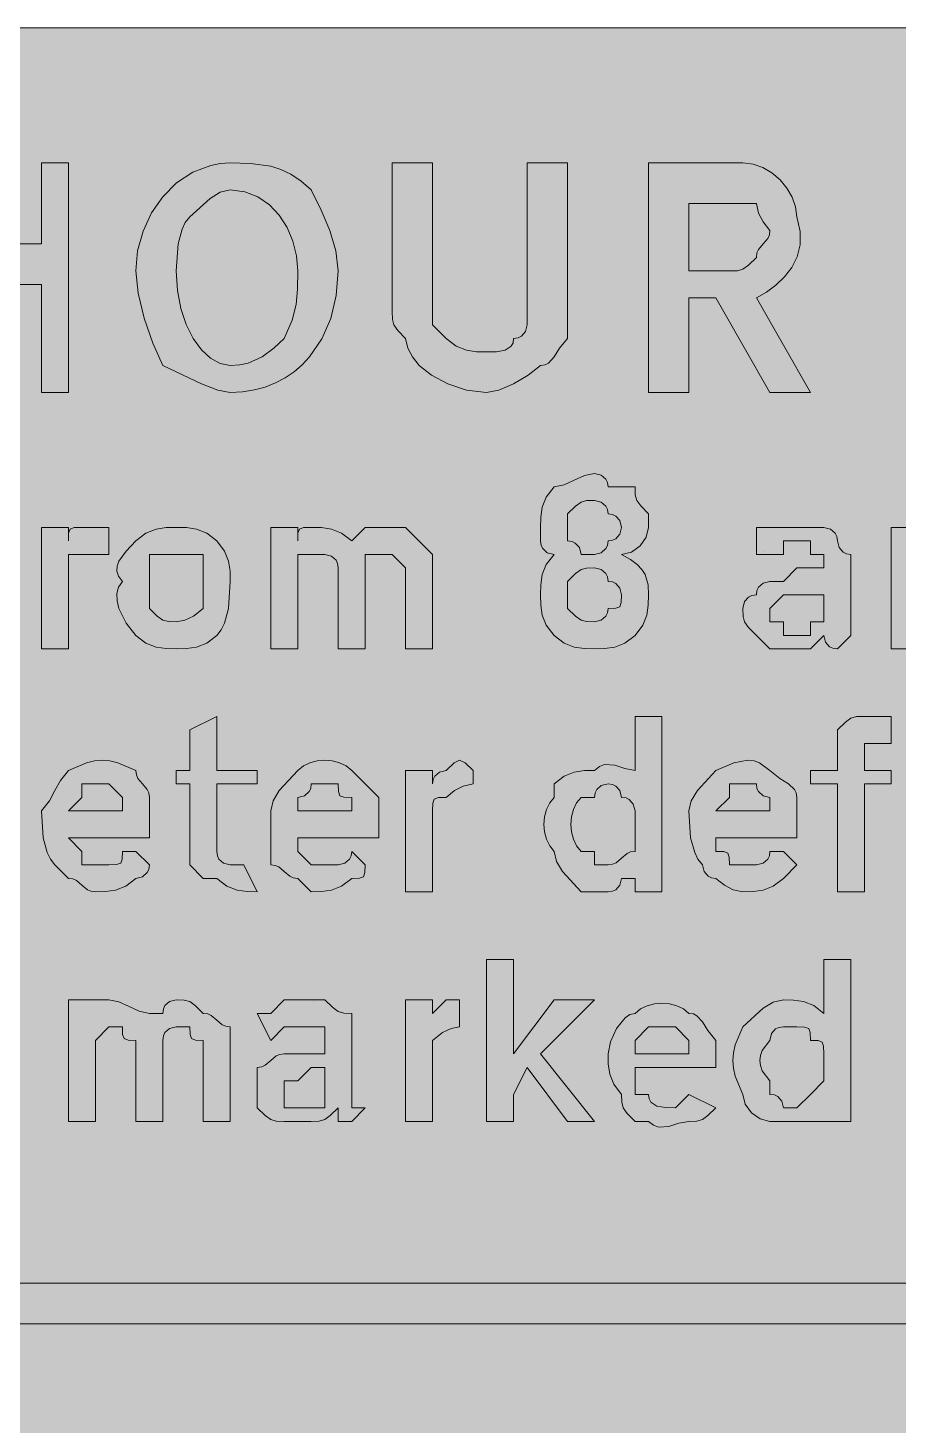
# Model space of a CAD drawing. Header units: metres. Extents: x 10 to 558, y 12 to 260.
# Drawn here: x 206.6 to 284, y 136 to 260.2 of the extents above; entities that cross this region are included whole.
import ezdxf

# ---------------------------------------------------------------- set-up
doc = ezdxf.new("R2010")
doc.units = ezdxf.units.M
for name, color, linetype, true_color in [('FILL_BLUE_0000FF', 7, 'Continuous', 0x0000ff), ('FILL_WHITE_FFFFFF', 7, 'Continuous', 0xffffff), ('STROKE_WHITE_FFFFFF', 7, 'Continuous', 0xffffff)]:
    doc.layers.add(name, color=color, linetype=linetype, true_color=true_color)

msp = doc.modelspace()

# ---------------------------------------------------------------- hatches: boundary and pattern name
at = {"layer": 'FILL_BLUE_0000FF', "true_color": 0x0000ff}
h = msp.add_hatch(color=7, dxfattribs=at)
h.dxf.hatch_style = 1
h.paths.add_polyline_path([(551.8, 260.11), (552.54, 259.95), (553.8, 259.41), (554.83, 258.64), (555.75, 257.76), (556.54, 257.26), (557.14, 256.67), (557.56, 256.03), (557.85, 255.36), (558.11, 254.05), (558.15, 252.96), (558.15, 18.96), (558.15, 16.56), (555.75, 14.16), (554.83, 13.28), (553.8, 12.51), (552.54, 11.97), (551.8, 11.81), (550.95, 11.76), (16.95, 11.76), (16.05, 11.78), (15.15, 11.91), (14.25, 12.27), (13.35, 12.96), (12.6, 13.11), (11.83, 13.47), (10.95, 14.16), (10.55, 14.66), (10.26, 15.25), (9.9, 16.56), (9.75, 18.96), (9.75, 252.96), (9.75, 255.36), (9.94, 256.24), (10.35, 257.01), (10.95, 257.76), (11.83, 258.47), (12.6, 258.96), (13.14, 259.45), (13.3, 259.76), (13.35, 260.16), (16.95, 260.16), (550.95, 260.16), (551.8, 260.11)])
at = {"layer": 'FILL_WHITE_FFFFFF', "true_color": 0xffffff}
h = msp.add_hatch(color=7, dxfattribs=at)
h.dxf.hatch_style = 1
h.paths.add_polyline_path([(207.75, 237.36), (198.15, 237.36), (198.15, 227.76), (194.55, 227.76), (194.55, 248.16), (198.15, 248.16), (198.15, 240.96), (207.75, 240.96), (207.75, 248.16), (210.15, 248.16), (210.15, 227.76), (207.75, 227.76), (207.75, 237.36)])
h = msp.add_hatch(color=7, dxfattribs=at)
h.dxf.hatch_style = 1
h.paths.add_polyline_path([(228.15, 247.86), (229.05, 247.57), (229.95, 247.15), (230.85, 246.55), (231.75, 245.76), (232.63, 243.96), (233.4, 242.16), (233.94, 240.36), (234.15, 238.56), (233.98, 236.37), (233.49, 234.34), (232.69, 232.51), (231.6, 230.91), (230.95, 230.21), (230.22, 229.6), (229.44, 229.06), (228.58, 228.6), (227.66, 228.24), (226.69, 227.98), (225.65, 227.82), (224.55, 227.76), (223.44, 227.97), (222, 228.51), (218.55, 230.16), (217.67, 232.15), (216.9, 234.36), (216.36, 236.57), (216.15, 238.56), (216.31, 240.35), (216.79, 242.08), (217.54, 243.71), (218.55, 245.16), (219.78, 246.39), (221.21, 247.33), (222.81, 247.94), (223.66, 248.1), (224.55, 248.16), (226.35, 248.12), (228.15, 247.86)])
h.paths.add_polyline_path([(222.75, 245.01), (220.95, 243.36), (220.55, 242.86), (220.26, 242.27), (219.9, 240.96), (219.75, 238.56), (219.86, 236.82), (220.16, 235.22), (220.64, 233.79), (221.25, 232.56), (221.98, 231.55), (222.79, 230.8), (223.65, 230.32), (224.55, 230.16), (225.4, 230.21), (226.14, 230.37), (227.4, 230.91), (228.43, 231.68), (229.35, 232.56), (230.04, 234.17), (230.4, 235.56), (230.53, 236.95), (230.55, 238.56), (230.44, 239.9), (230.12, 241.2), (229.6, 242.42), (228.9, 243.51), (228.03, 244.43), (227.01, 245.14), (225.84, 245.6), (224.55, 245.76), (223.65, 245.55), (222.75, 245.01)], flags=16)
h = msp.add_hatch(color=7, dxfattribs=at)
h.dxf.hatch_style = 1
h.paths.add_polyline_path([(242.55, 234.96), (242.55, 233.76), (243.75, 232.56), (244.65, 231.87), (245.55, 231.51), (246.45, 231.38), (247.35, 231.36), (248.23, 231.38), (249, 231.51), (249.54, 231.87), (249.7, 232.16), (249.75, 232.56), (250.15, 232.61), (250.44, 232.75), (250.8, 233.16), (250.95, 233.76), (250.95, 234.96), (250.95, 248.16), (254.55, 248.16), (254.55, 234.96), (254.55, 232.56), (253.84, 231.68), (253.35, 230.91), (252.86, 230.37), (252.55, 230.21), (252.15, 230.16), (251.06, 229.28), (249.75, 228.51), (248.44, 227.97), (247.35, 227.76), (245.57, 227.97), (243.9, 228.51), (242.46, 229.28), (241.35, 230.16), (240.75, 230.91), (240.34, 231.68), (240.15, 232.56), (239.46, 233.27), (239.1, 233.76), (238.97, 234.25), (238.95, 234.96), (238.95, 248.16), (242.55, 248.16), (242.55, 234.96)])
h = msp.add_hatch(color=7, dxfattribs=at)
h.dxf.hatch_style = 1
h.paths.add_polyline_path([(270.15, 248.16), (271.05, 248.05), (271.91, 247.75), (272.72, 247.27), (273.45, 246.66), (274.06, 245.93), (274.54, 245.12), (274.84, 244.26), (274.95, 243.36), (275.24, 242.07), (275.23, 240.88), (274.97, 239.82), (274.5, 238.86), (273.86, 238.02), (273.09, 237.28), (272.24, 236.67), (271.35, 236.16), (276.15, 227.76), (272.55, 227.76), (267.75, 236.16), (265.35, 236.16), (265.35, 227.76), (261.75, 227.76), (261.75, 248.16), (270.15, 248.16)])
h.paths.add_polyline_path([(269.66, 238.58), (270.15, 238.71), (270.64, 239.07), (271.35, 239.76), (271.4, 240.16), (271.54, 240.47), (271.95, 240.96), (272.36, 241.45), (272.5, 241.76), (272.55, 242.16), (271.95, 242.91), (271.54, 243.68), (271.35, 244.56), (268.95, 244.56), (265.35, 244.56), (265.35, 238.56), (268.95, 238.56), (269.66, 238.58)], flags=16)
h = msp.add_hatch(color=7, dxfattribs=at)
h.dxf.hatch_style = 1
h.paths.add_polyline_path([(261.16, 212.01), (261.45, 211.56), (261.71, 210.66), (261.75, 209.76), (261.73, 208.86), (261.6, 207.96), (261.24, 207.06), (260.55, 206.16), (259.65, 205.47), (258.75, 205.11), (257.85, 204.98), (256.95, 204.96), (256.05, 204.98), (255.15, 205.11), (254.25, 205.47), (253.35, 206.16), (252.66, 207.06), (252.3, 207.96), (252.17, 208.86), (252.15, 209.76), (252.17, 210.66), (252.3, 211.56), (252.66, 212.46), (253.35, 213.36), (252.75, 213.51), (252.34, 213.87), (252.2, 214.16), (252.15, 214.56), (252.15, 215.76), (252.17, 216.66), (252.3, 217.56), (252.66, 218.46), (253.35, 219.36), (254.25, 219.55), (255.15, 219.96), (256.05, 220.37), (256.95, 220.56), (257.55, 220.41), (257.96, 220.05), (258.1, 219.76), (258.15, 219.36), (260.55, 219.36), (260.57, 218.65), (260.7, 218.16), (261.06, 217.67), (261.75, 216.96), (261.75, 215.76), (261.54, 214.88), (261, 214.11), (260.23, 213.57), (259.35, 213.36), (260.14, 212.91), (260.74, 212.46), (261.16, 212.01)])
h.paths.add_polyline_path([(255.26, 211.65), (254.55, 210.96), (254.55, 209.76), (254.55, 208.56), (255.26, 207.87), (255.75, 207.51), (256.24, 207.38), (256.95, 207.36), (257.55, 207.51), (257.96, 207.87), (258.1, 208.16), (258.15, 208.56), (258.84, 208.58), (259.2, 208.71), (259.33, 209.07), (259.35, 209.76), (259.2, 210.36), (258.84, 210.77), (258.55, 210.91), (258.15, 210.96), (258.1, 211.36), (257.96, 211.65), (257.55, 212.01), (256.95, 212.16), (256.24, 212.14), (255.75, 212.01), (255.26, 211.65)], flags=16)
h.paths.add_polyline_path([(257.96, 213.87), (258.1, 214.16), (258.15, 214.56), (258.55, 214.61), (258.84, 214.75), (259.2, 215.16), (259.35, 215.76), (259.2, 216.36), (258.84, 216.77), (258.55, 216.91), (258.15, 216.96), (258.1, 217.36), (257.96, 217.65), (257.55, 218.01), (256.95, 218.16), (256.24, 218.14), (255.75, 218.01), (255.26, 217.65), (254.55, 216.96), (254.55, 215.76), (254.55, 214.56), (254.95, 214.51), (255.24, 214.37), (255.6, 213.96), (255.75, 213.36), (256.95, 213.36), (257.55, 213.51), (257.96, 213.87)], flags=16)
h = msp.add_hatch(color=7, dxfattribs=at)
h.dxf.hatch_style = 1
h.paths.add_polyline_path([(210.17, 215.25), (210.3, 215.61), (210.66, 215.74), (211.35, 215.76), (213.75, 215.76), (213.75, 213.36), (210.15, 213.36), (210.15, 212.16), (210.15, 210.96), (210.15, 204.96), (207.75, 204.96), (207.75, 215.76), (210.15, 215.76), (210.15, 214.56), (210.17, 215.25)])
h = msp.add_hatch(color=7, dxfattribs=at)
h.dxf.hatch_style = 1
h.paths.add_polyline_path([(214.46, 211.86), (214.49, 212.31), (214.65, 212.76), (215.29, 213.66), (216.15, 214.56), (217.05, 215.25), (217.95, 215.61), (218.85, 215.74), (219.75, 215.76), (220.65, 215.74), (221.55, 215.61), (222.45, 215.25), (223.35, 214.56), (224.04, 213.66), (224.4, 212.76), (224.53, 211.86), (224.55, 210.96), (224.4, 208.56), (224.04, 207.25), (223.75, 206.66), (223.35, 206.16), (222.45, 205.47), (221.55, 205.11), (220.65, 204.98), (219.75, 204.96), (218.85, 204.98), (217.95, 205.11), (217.05, 205.47), (216.15, 206.16), (215.29, 207.25), (214.65, 208.56), (214.49, 209.23), (214.46, 209.87), (214.61, 210.46), (214.95, 210.96), (214.61, 211.41), (214.46, 211.86)])
h.paths.add_polyline_path([(217.35, 210.96), (217.35, 208.56), (218.06, 207.87), (218.55, 207.51), (219.04, 207.38), (219.75, 207.36), (220.5, 207.51), (221.27, 207.87), (222.15, 208.56), (222.15, 210.96), (222.15, 213.36), (219.75, 213.36), (217.35, 213.36), (217.35, 210.96)], flags=16)
h = msp.add_hatch(color=7, dxfattribs=at)
h.dxf.hatch_style = 1
h.paths.add_polyline_path([(230.55, 214.56), (230.57, 215.25), (230.7, 215.61), (231.06, 215.74), (231.75, 215.76), (232.65, 215.74), (233.55, 215.61), (234.45, 215.25), (235.35, 214.56), (236.55, 215.76), (237.75, 215.76), (240.15, 215.76), (242.55, 213.36), (242.55, 212.16), (242.55, 204.96), (240.15, 204.96), (240.15, 212.16), (238.95, 213.36), (237.75, 213.36), (236.55, 213.36), (236.55, 212.16), (236.55, 204.96), (234.15, 204.96), (234.15, 212.16), (234.1, 212.56), (233.96, 212.85), (233.55, 213.21), (232.95, 213.36), (231.75, 213.36), (230.55, 213.36), (230.55, 212.16), (230.55, 204.96), (228.15, 204.96), (228.15, 215.76), (230.55, 215.76), (230.55, 214.56)])
h = msp.add_hatch(color=7, dxfattribs=at)
h.dxf.hatch_style = 1
h.paths.add_polyline_path([(272.55, 215.76), (274.95, 215.76), (277.35, 215.76), (277.95, 215.61), (278.36, 215.25), (278.5, 214.96), (278.55, 214.56), (278.7, 213.96), (279.06, 213.55), (279.35, 213.41), (279.75, 213.36), (279.75, 210.96), (279.75, 207.36), (279.75, 206.16), (278.55, 204.96), (278.15, 205.01), (277.86, 205.15), (277.5, 205.56), (277.35, 206.16), (276.15, 204.96), (273.75, 204.96), (272.55, 204.96), (271.35, 206.16), (270.66, 206.87), (270.3, 207.36), (270.17, 207.85), (270.15, 208.56), (270.3, 209.16), (270.66, 209.57), (270.95, 209.71), (271.35, 209.76), (271.4, 210.16), (271.54, 210.45), (271.95, 210.81), (272.55, 210.96), (273.75, 210.96), (274.95, 212.16), (277.35, 212.16), (277.35, 213.36), (276.15, 213.36), (276.15, 214.56), (273.75, 214.56), (273.75, 213.36), (272.55, 213.36), (271.35, 213.36), (271.35, 214.56), (271.35, 215.76), (272.55, 215.76)])
h.paths.add_polyline_path([(276.15, 207.36), (277.35, 207.36), (277.35, 208.56), (277.35, 209.76), (276.15, 209.76), (274.95, 209.76), (273.75, 209.76), (272.55, 208.56), (272.55, 207.36), (273.75, 207.36), (273.75, 206.16), (276.15, 206.16), (276.15, 207.36)], flags=16)
h = msp.add_hatch(color=7, dxfattribs=at)
h.dxf.hatch_style = 1
h.paths.add_polyline_path([(285.75, 214.56), (285.77, 215.25), (285.9, 215.61), (286.26, 215.74), (286.95, 215.76), (287.85, 215.74), (288.75, 215.61), (289.65, 215.25), (290.55, 214.56), (291.75, 215.76), (292.95, 215.76), (295.35, 215.76), (297.75, 213.36), (297.75, 212.16), (297.75, 204.96), (295.35, 204.96), (295.35, 212.16), (295.3, 212.56), (295.16, 212.85), (294.75, 213.21), (294.15, 213.36), (292.95, 213.36), (291.75, 213.36), (291.75, 212.16), (291.75, 204.96), (289.35, 204.96), (289.35, 212.16), (289.3, 212.56), (289.16, 212.85), (288.75, 213.21), (288.15, 213.36), (286.95, 213.36), (285.75, 213.36), (285.75, 212.16), (285.75, 204.96), (283.35, 204.96), (283.35, 215.76), (285.75, 215.76), (285.75, 214.56)])
h = msp.add_hatch(color=7, dxfattribs=at)
h.dxf.hatch_style = 1
h.paths.add_polyline_path([(223.4, 186.56), (223.54, 186.27), (223.95, 185.91), (224.55, 185.76), (225.75, 185.76), (226.95, 183.36), (226.05, 183.38), (225.15, 183.51), (224.25, 183.87), (223.35, 184.56), (222.15, 184.56), (220.95, 185.76), (220.95, 192.96), (219.75, 192.96), (219.75, 194.16), (220.95, 194.16), (220.95, 197.76), (223.35, 198.96), (223.35, 194.16), (226.95, 194.16), (226.95, 192.96), (223.35, 192.96), (223.35, 186.96), (223.4, 186.56)])
h = msp.add_hatch(color=7, dxfattribs=at)
h.dxf.hatch_style = 1
h.paths.add_polyline_path([(258.84, 183.55), (258.55, 183.41), (258.15, 183.36), (255.75, 183.36), (254.1, 185.16), (253.56, 186.06), (253.35, 186.96), (252.96, 187.46), (252.67, 188.05), (252.51, 188.69), (252.45, 189.36), (252.51, 190.03), (252.67, 190.67), (252.96, 191.26), (253.35, 191.76), (253.35, 192.96), (254.25, 193.65), (255.15, 194.01), (256.05, 194.14), (256.95, 194.16), (257.4, 194.5), (257.85, 194.67), (258.75, 194.61), (259.65, 194.33), (260.55, 194.16), (260.55, 198.96), (262.95, 198.96), (262.95, 183.36), (260.55, 183.36), (260.55, 184.56), (259.35, 184.56), (259.2, 183.96), (258.84, 183.55)])
h.paths.add_polyline_path([(258.86, 185.95), (259.35, 186.36), (259.84, 186.77), (260.15, 186.91), (260.55, 186.96), (260.55, 188.16), (260.55, 190.56), (260.4, 191.16), (260.04, 191.57), (259.75, 191.71), (259.35, 191.76), (259.2, 192.36), (258.84, 192.77), (258.55, 192.91), (258.15, 192.96), (257.55, 192.81), (257.14, 192.45), (257, 192.16), (256.95, 191.76), (255.75, 191.76), (255.36, 191.26), (255.07, 190.67), (254.91, 190.03), (254.85, 189.36), (254.91, 188.69), (255.07, 188.05), (255.36, 187.46), (255.75, 186.96), (256.95, 186.96), (256.95, 185.76), (258.15, 185.76), (258.55, 185.81), (258.86, 185.95)], flags=16)
h = msp.add_hatch(color=7, dxfattribs=at)
h.dxf.hatch_style = 1
h.paths.add_polyline_path([(280.95, 183.36), (278.55, 183.36), (278.55, 192.96), (276.15, 192.96), (276.15, 194.16), (278.55, 194.16), (278.55, 196.56), (278.55, 197.76), (279.26, 198.45), (279.75, 198.81), (280.24, 198.94), (280.95, 198.96), (282.15, 198.96), (283.35, 198.96), (283.35, 196.56), (282.15, 196.56), (280.95, 196.56), (280.95, 195.36), (280.95, 194.16), (283.35, 194.16), (283.35, 192.96), (280.95, 192.96), (280.95, 183.36)])
h = msp.add_hatch(color=7, dxfattribs=at)
h.dxf.hatch_style = 1
h.paths.add_polyline_path([(211.84, 183.55), (211.35, 183.96), (210.86, 184.37), (210.55, 184.51), (210.15, 184.56), (208.95, 185.76), (208.55, 186.26), (208.26, 186.85), (207.9, 188.16), (207.75, 190.56), (208.46, 191.46), (208.95, 192.36), (209.44, 193.26), (210.15, 194.16), (211.76, 194.83), (212.47, 195), (213.15, 195.06), (213.83, 195), (214.54, 194.83), (216.15, 194.16), (216.2, 193.76), (216.34, 193.45), (216.75, 192.96), (217.16, 192.47), (217.3, 192.16), (217.35, 191.76), (217.35, 188.16), (210.15, 188.16), (211.35, 186.96), (211.35, 185.76), (213.75, 185.76), (214.44, 185.78), (214.8, 185.91), (214.93, 186.27), (214.95, 186.96), (216.15, 186.96), (217.35, 185.76), (217.3, 185.36), (217.16, 185.07), (216.75, 184.71), (216.15, 184.56), (215.25, 183.87), (214.35, 183.51), (213.45, 183.38), (212.55, 183.36), (212.15, 183.41), (211.84, 183.55)])
h.paths.add_polyline_path([(214.95, 191.76), (213.75, 192.96), (211.35, 192.96), (211.35, 191.76), (210.15, 190.56), (214.95, 190.56), (214.95, 191.76)], flags=16)
h = msp.add_hatch(color=7, dxfattribs=at)
h.dxf.hatch_style = 1
h.paths.add_polyline_path([(230.15, 184.61), (229.84, 184.75), (229.35, 185.16), (228.86, 185.57), (228.55, 185.71), (228.15, 185.76), (228.15, 190.56), (228.36, 191.46), (228.9, 192.36), (230.55, 194.16), (231.05, 194.55), (231.64, 194.83), (232.28, 195), (232.95, 195.06), (233.62, 195), (234.26, 194.83), (234.85, 194.55), (235.35, 194.16), (237.75, 191.76), (237.75, 188.16), (230.55, 188.16), (230.55, 186.96), (231.75, 185.76), (234.15, 185.76), (234.75, 185.91), (235.16, 186.27), (235.3, 186.56), (235.35, 186.96), (236.55, 185.76), (236.53, 185.07), (236.4, 184.71), (236.04, 184.58), (235.35, 184.56), (234.45, 183.87), (233.55, 183.51), (232.65, 183.38), (231.75, 183.36), (230.55, 184.56), (230.15, 184.61)])
h.paths.add_polyline_path([(235.35, 191.76), (234.66, 191.78), (234.3, 191.91), (234.17, 192.27), (234.15, 192.96), (231.75, 192.96), (231.7, 192.56), (231.56, 192.27), (231.15, 191.91), (230.55, 191.76), (230.55, 190.56), (235.35, 190.56), (235.35, 191.76)], flags=16)
h = msp.add_hatch(color=7, dxfattribs=at)
h.dxf.hatch_style = 1
h.paths.add_polyline_path([(242.6, 193.36), (242.74, 193.65), (243.15, 194.01), (243.75, 194.16), (244.46, 194.83), (244.95, 195.06), (245.44, 194.83), (246.15, 194.16), (246.15, 192.96), (245.27, 192.77), (244.5, 192.36), (243.75, 191.76), (243.06, 191.74), (242.7, 191.61), (242.57, 191.25), (242.55, 190.56), (242.55, 183.36), (240.15, 183.36), (240.15, 194.16), (242.55, 194.16), (242.55, 192.96), (242.6, 193.36)])
h = msp.add_hatch(color=7, dxfattribs=at)
h.dxf.hatch_style = 1
h.paths.add_polyline_path([(268.5, 183.96), (267.75, 184.56), (267.35, 184.61), (267.06, 184.75), (266.7, 185.16), (266.55, 185.76), (266.15, 186.26), (265.86, 186.85), (265.5, 188.16), (265.35, 190.56), (265.56, 191.46), (266.1, 192.36), (267.75, 194.16), (269.34, 194.83), (270.6, 195.06), (271.14, 195), (271.63, 194.83), (272.55, 194.16), (273.43, 193.45), (274.2, 192.96), (274.74, 192.47), (274.9, 192.16), (274.95, 191.76), (274.95, 188.16), (267.75, 188.16), (267.75, 186.96), (268.44, 186.94), (268.8, 186.81), (268.93, 186.45), (268.95, 185.76), (271.35, 185.76), (271.95, 185.91), (272.36, 186.27), (272.5, 186.56), (272.55, 186.96), (273.75, 186.96), (274.95, 185.76), (273.75, 184.56), (272.85, 183.87), (271.95, 183.51), (271.05, 183.38), (270.15, 183.36), (269.27, 183.55), (268.5, 183.96)])
h.paths.add_polyline_path([(272.55, 191.76), (271.95, 191.91), (271.54, 192.27), (271.4, 192.56), (271.35, 192.96), (268.95, 192.96), (268.95, 191.76), (267.75, 190.56), (272.55, 190.56), (272.55, 191.76)], flags=16)
h = msp.add_hatch(color=7, dxfattribs=at)
h.dxf.hatch_style = 1
h.paths.add_polyline_path([(253.35, 173.76), (256.95, 173.76), (252.15, 168.96), (256.95, 162.96), (254.55, 162.96), (250.95, 167.76), (249.75, 165.36), (249.75, 162.96), (247.35, 162.96), (247.35, 177.36), (249.75, 177.36), (249.75, 168.96), (253.35, 173.76)])
h = msp.add_hatch(color=7, dxfattribs=at)
h.dxf.hatch_style = 1
h.paths.add_polyline_path([(273.75, 162.96), (272.55, 162.96), (271.67, 163.17), (270.9, 163.71), (270.36, 164.48), (270.15, 165.36), (269.47, 166.97), (269.31, 167.68), (269.25, 168.36), (269.31, 169.04), (269.47, 169.75), (270.15, 171.36), (271.95, 173.01), (272.85, 173.55), (273.75, 173.76), (274.65, 173.74), (275.55, 173.61), (276.45, 173.25), (277.35, 172.56), (277.35, 177.36), (279.75, 177.36), (279.75, 162.96), (277.35, 162.96), (276.15, 162.96), (274.95, 162.96), (273.75, 162.96)])
h.paths.add_polyline_path([(277.35, 166.56), (277.35, 168.96), (277.33, 169.65), (277.2, 170.01), (276.84, 170.14), (276.15, 170.16), (276.13, 170.85), (276, 171.21), (275.64, 171.34), (274.95, 171.36), (273.75, 171.36), (273.35, 171.31), (273.06, 171.17), (272.7, 170.76), (272.55, 170.16), (271.87, 169.26), (271.71, 168.81), (271.65, 168.36), (271.71, 167.91), (271.87, 167.46), (272.55, 166.56), (272.55, 165.36), (272.95, 165.31), (273.24, 165.17), (273.6, 164.76), (273.75, 164.16), (274.95, 164.16), (276.15, 165.36), (277.35, 166.56)], flags=16)
h = msp.add_hatch(color=7, dxfattribs=at)
h.dxf.hatch_style = 1
h.paths.add_polyline_path([(214.65, 173.57), (215.55, 173.16), (216.45, 172.75), (217.35, 172.56), (218.55, 172.56), (218.6, 172.96), (218.74, 173.25), (219.15, 173.61), (219.75, 173.76), (220.46, 173.74), (220.95, 173.61), (221.44, 173.25), (222.15, 172.56), (222.55, 172.51), (222.86, 172.37), (223.35, 171.96), (223.84, 171.55), (224.15, 171.41), (224.55, 171.36), (224.55, 170.16), (224.55, 162.96), (222.15, 162.96), (222.15, 170.16), (221.46, 170.18), (221.1, 170.31), (220.97, 170.67), (220.95, 171.36), (219.75, 171.36), (219.15, 171.21), (218.74, 170.85), (218.6, 170.56), (218.55, 170.16), (218.55, 168.96), (218.55, 162.96), (216.15, 162.96), (216.15, 170.16), (215.46, 170.18), (215.1, 170.31), (214.97, 170.67), (214.95, 171.36), (213.75, 171.36), (212.55, 170.16), (212.55, 168.96), (212.55, 162.96), (210.15, 162.96), (210.15, 173.76), (212.55, 173.76), (213.75, 173.76), (214.65, 173.57)])
h = msp.add_hatch(color=7, dxfattribs=at)
h.dxf.hatch_style = 1
h.paths.add_polyline_path([(229.35, 173.76), (230.55, 173.76), (232.95, 173.76), (233.66, 173.07), (234.15, 172.71), (234.64, 172.58), (235.35, 172.56), (235.35, 171.36), (235.35, 168.96), (235.35, 165.36), (235.35, 164.16), (236.55, 164.16), (235.35, 162.96), (234.15, 162.96), (234.15, 164.16), (233.44, 163.47), (232.95, 163.11), (232.46, 162.98), (231.75, 162.96), (230.55, 162.96), (229.35, 162.96), (228.64, 162.98), (228.15, 163.11), (227.66, 163.47), (226.95, 164.16), (226.95, 165.36), (226.95, 167.76), (227.35, 167.81), (227.66, 167.95), (228.15, 168.36), (228.64, 168.77), (228.95, 168.91), (229.35, 168.96), (230.55, 168.96), (231.75, 168.96), (232.95, 168.96), (232.95, 170.16), (232.95, 171.36), (231.75, 171.36), (230.55, 171.36), (229.35, 171.36), (228.15, 170.16), (226.95, 172.56), (228.15, 172.56), (229.35, 173.76)])
h.paths.add_polyline_path([(232.95, 164.16), (232.95, 165.36), (232.95, 167.76), (231.75, 167.76), (230.55, 166.56), (229.35, 166.56), (229.35, 165.36), (229.35, 164.16), (230.55, 164.16), (231.75, 164.16), (232.95, 164.16)], flags=16)
h = msp.add_hatch(color=7, dxfattribs=at)
h.dxf.hatch_style = 1
h.paths.add_polyline_path([(243.75, 173.76), (244.95, 173.76), (244.95, 171.36), (244.2, 171.21), (243.43, 170.85), (242.55, 170.16), (242.55, 168.96), (242.55, 162.96), (240.15, 162.96), (240.15, 173.76), (242.55, 173.76), (242.55, 172.56), (243.75, 173.76)])
h = msp.add_hatch(color=7, dxfattribs=at)
h.dxf.hatch_style = 1
h.paths.add_polyline_path([(259.86, 163.67), (259.5, 164.16), (259.37, 164.65), (259.35, 165.36), (258.66, 166.26), (258.3, 167.16), (258.17, 168.06), (258.15, 168.96), (258.36, 170.03), (258.9, 171.21), (259.67, 172.17), (260.1, 172.45), (260.55, 172.56), (261.05, 172.95), (261.64, 173.23), (262.28, 173.4), (262.95, 173.46), (263.62, 173.4), (264.26, 173.23), (264.85, 172.95), (265.35, 172.56), (265.75, 172.51), (266.06, 172.35), (266.55, 171.81), (267.04, 171.04), (267.75, 170.16), (267.75, 167.76), (260.55, 167.76), (260.55, 165.36), (261.75, 165.36), (261.8, 164.96), (261.96, 164.67), (262.5, 164.31), (263.27, 164.18), (264.15, 164.16), (265.35, 165.36), (267.75, 164.16), (267.04, 163.47), (266.55, 163.11), (266.06, 162.98), (265.35, 162.96), (264.45, 162.79), (263.55, 162.51), (262.65, 162.45), (262.2, 162.62), (261.75, 162.96), (260.55, 162.96), (259.86, 163.67)])
h.paths.add_polyline_path([(265.35, 170.16), (264.15, 171.36), (261.75, 171.36), (260.55, 170.16), (260.55, 168.96), (265.35, 168.96), (265.35, 170.16)], flags=16)
h = msp.add_hatch(color=7, dxfattribs=at)
h.dxf.hatch_style = 1
h.paths.add_polyline_path([(505.35, 144.96), (72.15, 144.96), (76.95, 140.16), (69.75, 140.16), (62.55, 146.16), (69.75, 153.36), (76.95, 153.36), (72.15, 148.56), (505.35, 148.56), (505.35, 144.96)])

# ---------------------------------------------------------------- linework, layer by layer
at = {"layer": 'FILL_BLUE_0000FF', "lineweight": 0, "true_color": 0x0000ff}
msp.add_lwpolyline([(16.95, 260.16), (550.95, 260.16)], dxfattribs=at)
at = {"layer": 'FILL_WHITE_FFFFFF', "lineweight": 0, "true_color": 0xffffff}
for points in [[(207.75, 237.36), (198.15, 237.36), (198.15, 227.76), (194.55, 227.76), (194.55, 248.16), (198.15, 248.16), (198.15, 240.96), (207.75, 240.96), (207.75, 248.16), (210.15, 248.16), (210.15, 227.76), (207.75, 227.76)], [(228.15, 247.86), (229.05, 247.57), (229.95, 247.15), (230.85, 246.55), (231.75, 245.76), (232.63, 243.96), (233.4, 242.16), (233.94, 240.36), (234.15, 238.56), (233.98, 236.37), (233.49, 234.34), (232.69, 232.51), (231.6, 230.91), (230.95, 230.21), (230.22, 229.6), (229.44, 229.06), (228.58, 228.6), (227.66, 228.24), (226.69, 227.98), (225.65, 227.82), (224.55, 227.76), (223.44, 227.97), (222, 228.51), (218.55, 230.16), (217.67, 232.15), (216.9, 234.36), (216.36, 236.57), (216.15, 238.56), (216.31, 240.35), (216.79, 242.08), (217.54, 243.71), (218.55, 245.16), (219.78, 246.39), (221.21, 247.33), (222.81, 247.94), (223.66, 248.1), (224.55, 248.16), (226.35, 248.12)], [(242.55, 234.96), (242.55, 233.76), (243.75, 232.56), (244.65, 231.87), (245.55, 231.51), (246.45, 231.38), (247.35, 231.36), (248.23, 231.38), (249, 231.51), (249.54, 231.87), (249.7, 232.16), (249.75, 232.56), (250.15, 232.61), (250.44, 232.75), (250.8, 233.16), (250.95, 233.76), (250.95, 234.96), (250.95, 248.16), (254.55, 248.16), (254.55, 234.96), (254.55, 232.56), (253.84, 231.68), (253.35, 230.91), (252.86, 230.37), (252.55, 230.21), (252.15, 230.16), (251.06, 229.28), (249.75, 228.51), (248.44, 227.97), (247.35, 227.76), (245.57, 227.97), (243.9, 228.51), (242.46, 229.28), (241.35, 230.16), (240.75, 230.91), (240.34, 231.68), (240.15, 232.56), (239.46, 233.27), (239.1, 233.76), (238.97, 234.25), (238.95, 234.96), (238.95, 248.16), (242.55, 248.16)], [(270.15, 248.16), (271.05, 248.05), (271.91, 247.75), (272.72, 247.27), (273.45, 246.66), (274.06, 245.93), (274.54, 245.12), (274.84, 244.26), (274.95, 243.36), (275.24, 242.07), (275.23, 240.88), (274.97, 239.82), (274.5, 238.86), (273.86, 238.02), (273.09, 237.28), (272.24, 236.67), (271.35, 236.16), (276.15, 227.76), (272.55, 227.76), (267.75, 236.16), (265.35, 236.16), (265.35, 227.76), (261.75, 227.76), (261.75, 248.16)], [(222.75, 245.01), (220.95, 243.36), (220.55, 242.86), (220.26, 242.27), (219.9, 240.96), (219.75, 238.56), (219.86, 236.82), (220.16, 235.22), (220.64, 233.79), (221.25, 232.56), (221.98, 231.55), (222.79, 230.8), (223.65, 230.32), (224.55, 230.16), (225.4, 230.21), (226.14, 230.37), (227.4, 230.91), (228.43, 231.68), (229.35, 232.56), (230.04, 234.17), (230.4, 235.56), (230.53, 236.95), (230.55, 238.56), (230.44, 239.9), (230.12, 241.2), (229.6, 242.42), (228.9, 243.51), (228.03, 244.43), (227.01, 245.14), (225.84, 245.6), (224.55, 245.76), (223.65, 245.55)], [(269.66, 238.58), (270.15, 238.71), (270.64, 239.07), (271.35, 239.76), (271.4, 240.16), (271.54, 240.47), (271.95, 240.96), (272.36, 241.45), (272.5, 241.76), (272.55, 242.16), (271.95, 242.91), (271.54, 243.68), (271.35, 244.56), (268.95, 244.56), (265.35, 244.56), (265.35, 238.56), (268.95, 238.56)], [(261.16, 212.01), (261.45, 211.56), (261.71, 210.66), (261.75, 209.76), (261.73, 208.86), (261.6, 207.96), (261.24, 207.06), (260.55, 206.16), (259.65, 205.47), (258.75, 205.11), (257.85, 204.98), (256.95, 204.96), (256.05, 204.98), (255.15, 205.11), (254.25, 205.47), (253.35, 206.16), (252.66, 207.06), (252.3, 207.96), (252.17, 208.86), (252.15, 209.76), (252.17, 210.66), (252.3, 211.56), (252.66, 212.46), (253.35, 213.36), (252.75, 213.51), (252.34, 213.87), (252.2, 214.16), (252.15, 214.56), (252.15, 215.76), (252.17, 216.66), (252.3, 217.56), (252.66, 218.46), (253.35, 219.36), (254.25, 219.55), (255.15, 219.96), (256.05, 220.37), (256.95, 220.56), (257.55, 220.41), (257.96, 220.05), (258.1, 219.76), (258.15, 219.36), (260.55, 219.36), (260.57, 218.65), (260.7, 218.16), (261.06, 217.67), (261.75, 216.96), (261.75, 215.76), (261.54, 214.88), (261, 214.11), (260.23, 213.57), (259.35, 213.36), (260.14, 212.91), (260.74, 212.46)], [(257.96, 213.87), (258.1, 214.16), (258.15, 214.56), (258.55, 214.61), (258.84, 214.75), (259.2, 215.16), (259.35, 215.76), (259.2, 216.36), (258.84, 216.77), (258.55, 216.91), (258.15, 216.96), (258.1, 217.36), (257.96, 217.65), (257.55, 218.01), (256.95, 218.16), (256.24, 218.14), (255.75, 218.01), (255.26, 217.65), (254.55, 216.96), (254.55, 215.76), (254.55, 214.56), (254.95, 214.51), (255.24, 214.37), (255.6, 213.96), (255.75, 213.36), (256.95, 213.36), (257.55, 213.51)], [(210.17, 215.25), (210.3, 215.61), (210.66, 215.74), (211.35, 215.76), (213.75, 215.76), (213.75, 213.36), (210.15, 213.36), (210.15, 212.16), (210.15, 210.96), (210.15, 204.96), (207.75, 204.96), (207.75, 215.76), (210.15, 215.76), (210.15, 214.56)], [(214.46, 211.86), (214.49, 212.31), (214.65, 212.76), (215.29, 213.66), (216.15, 214.56), (217.05, 215.25), (217.95, 215.61), (218.85, 215.74), (219.75, 215.76), (220.65, 215.74), (221.55, 215.61), (222.45, 215.25), (223.35, 214.56), (224.04, 213.66), (224.4, 212.76), (224.53, 211.86), (224.55, 210.96), (224.4, 208.56), (224.04, 207.25), (223.75, 206.66), (223.35, 206.16), (222.45, 205.47), (221.55, 205.11), (220.65, 204.98), (219.75, 204.96), (218.85, 204.98), (217.95, 205.11), (217.05, 205.47), (216.15, 206.16), (215.29, 207.25), (214.65, 208.56), (214.49, 209.23), (214.46, 209.87), (214.61, 210.46), (214.95, 210.96), (214.61, 211.41)], [(230.55, 214.56), (230.57, 215.25), (230.7, 215.61), (231.06, 215.74), (231.75, 215.76), (232.65, 215.74), (233.55, 215.61), (234.45, 215.25), (235.35, 214.56), (236.55, 215.76), (237.75, 215.76), (240.15, 215.76), (242.55, 213.36), (242.55, 212.16), (242.55, 204.96), (240.15, 204.96), (240.15, 212.16), (238.95, 213.36), (237.75, 213.36), (236.55, 213.36), (236.55, 212.16), (236.55, 204.96), (234.15, 204.96), (234.15, 212.16), (234.1, 212.56), (233.96, 212.85), (233.55, 213.21), (232.95, 213.36), (231.75, 213.36), (230.55, 213.36), (230.55, 212.16), (230.55, 204.96), (228.15, 204.96), (228.15, 215.76), (230.55, 215.76)], [(272.55, 215.76), (274.95, 215.76), (277.35, 215.76), (277.95, 215.61), (278.36, 215.25), (278.5, 214.96), (278.55, 214.56), (278.7, 213.96), (279.06, 213.55), (279.35, 213.41), (279.75, 213.36), (279.75, 210.96), (279.75, 207.36), (279.75, 206.16), (278.55, 204.96), (278.15, 205.01), (277.86, 205.15), (277.5, 205.56), (277.35, 206.16), (276.15, 204.96), (273.75, 204.96), (272.55, 204.96), (271.35, 206.16), (270.66, 206.87), (270.3, 207.36), (270.17, 207.85), (270.15, 208.56), (270.3, 209.16), (270.66, 209.57), (270.95, 209.71), (271.35, 209.76), (271.4, 210.16), (271.54, 210.45), (271.95, 210.81), (272.55, 210.96), (273.75, 210.96), (274.95, 212.16), (277.35, 212.16), (277.35, 213.36), (276.15, 213.36), (276.15, 214.56), (273.75, 214.56), (273.75, 213.36), (272.55, 213.36), (271.35, 213.36), (271.35, 214.56), (271.35, 215.76)], [(217.35, 210.96), (217.35, 208.56), (218.06, 207.87), (218.55, 207.51), (219.04, 207.38), (219.75, 207.36), (220.5, 207.51), (221.27, 207.87), (222.15, 208.56), (222.15, 210.96), (222.15, 213.36), (219.75, 213.36), (217.35, 213.36)], [(255.26, 211.65), (254.55, 210.96), (254.55, 209.76), (254.55, 208.56), (255.26, 207.87), (255.75, 207.51), (256.24, 207.38), (256.95, 207.36), (257.55, 207.51), (257.96, 207.87), (258.1, 208.16), (258.15, 208.56), (258.84, 208.58), (259.2, 208.71), (259.33, 209.07), (259.35, 209.76), (259.2, 210.36), (258.84, 210.77), (258.55, 210.91), (258.15, 210.96), (258.1, 211.36), (257.96, 211.65), (257.55, 212.01), (256.95, 212.16), (256.24, 212.14), (255.75, 212.01)], [(276.15, 207.36), (277.35, 207.36), (277.35, 208.56), (277.35, 209.76), (276.15, 209.76), (274.95, 209.76), (273.75, 209.76), (272.55, 208.56), (272.55, 207.36), (273.75, 207.36), (273.75, 206.16), (276.15, 206.16)], [(223.4, 186.56), (223.54, 186.27), (223.95, 185.91), (224.55, 185.76), (225.75, 185.76), (226.95, 183.36), (226.05, 183.38), (225.15, 183.51), (224.25, 183.87), (223.35, 184.56), (222.15, 184.56), (220.95, 185.76), (220.95, 192.96), (219.75, 192.96), (219.75, 194.16), (220.95, 194.16), (220.95, 197.76), (223.35, 198.96), (223.35, 194.16), (226.95, 194.16), (226.95, 192.96), (223.35, 192.96), (223.35, 186.96)], [(258.84, 183.55), (258.55, 183.41), (258.15, 183.36), (255.75, 183.36), (254.1, 185.16), (253.56, 186.06), (253.35, 186.96), (252.96, 187.46), (252.67, 188.05), (252.51, 188.69), (252.45, 189.36), (252.51, 190.03), (252.67, 190.67), (252.96, 191.26), (253.35, 191.76), (253.35, 192.96), (254.25, 193.65), (255.15, 194.01), (256.05, 194.14), (256.95, 194.16), (257.4, 194.5), (257.85, 194.67), (258.75, 194.61), (259.65, 194.33), (260.55, 194.16), (260.55, 198.96), (262.95, 198.96), (262.95, 183.36), (260.55, 183.36), (260.55, 184.56), (259.35, 184.56), (259.2, 183.96)], [(280.95, 183.36), (278.55, 183.36), (278.55, 192.96), (276.15, 192.96), (276.15, 194.16), (278.55, 194.16), (278.55, 196.56), (278.55, 197.76), (279.26, 198.45), (279.75, 198.81), (280.24, 198.94), (280.95, 198.96), (282.15, 198.96), (283.35, 198.96), (283.35, 196.56), (282.15, 196.56), (280.95, 196.56), (280.95, 195.36), (280.95, 194.16), (283.35, 194.16), (283.35, 192.96), (280.95, 192.96)], [(211.84, 183.55), (211.35, 183.96), (210.86, 184.37), (210.55, 184.51), (210.15, 184.56), (208.95, 185.76), (208.55, 186.26), (208.26, 186.85), (207.9, 188.16), (207.75, 190.56), (208.46, 191.46), (208.95, 192.36), (209.44, 193.26), (210.15, 194.16), (211.76, 194.83), (212.47, 195), (213.15, 195.06), (213.83, 195), (214.54, 194.83), (216.15, 194.16), (216.2, 193.76), (216.34, 193.45), (216.75, 192.96), (217.16, 192.47), (217.3, 192.16), (217.35, 191.76), (217.35, 188.16), (210.15, 188.16), (211.35, 186.96), (211.35, 185.76), (213.75, 185.76), (214.44, 185.78), (214.8, 185.91), (214.93, 186.27), (214.95, 186.96), (216.15, 186.96), (217.35, 185.76), (217.3, 185.36), (217.16, 185.07), (216.75, 184.71), (216.15, 184.56), (215.25, 183.87), (214.35, 183.51), (213.45, 183.38), (212.55, 183.36), (212.15, 183.41)], [(230.15, 184.61), (229.84, 184.75), (229.35, 185.16), (228.86, 185.57), (228.55, 185.71), (228.15, 185.76), (228.15, 190.56), (228.36, 191.46), (228.9, 192.36), (230.55, 194.16), (231.05, 194.55), (231.64, 194.83), (232.28, 195), (232.95, 195.06), (233.62, 195), (234.26, 194.83), (234.85, 194.55), (235.35, 194.16), (237.75, 191.76), (237.75, 188.16), (230.55, 188.16), (230.55, 186.96), (231.75, 185.76), (234.15, 185.76), (234.75, 185.91), (235.16, 186.27), (235.3, 186.56), (235.35, 186.96), (236.55, 185.76), (236.53, 185.07), (236.4, 184.71), (236.04, 184.58), (235.35, 184.56), (234.45, 183.87), (233.55, 183.51), (232.65, 183.38), (231.75, 183.36), (230.55, 184.56)], [(242.6, 193.36), (242.74, 193.65), (243.15, 194.01), (243.75, 194.16), (244.46, 194.83), (244.95, 195.06), (245.44, 194.83), (246.15, 194.16), (246.15, 192.96), (245.27, 192.77), (244.5, 192.36), (243.75, 191.76), (243.06, 191.74), (242.7, 191.61), (242.57, 191.25), (242.55, 190.56), (242.55, 183.36), (240.15, 183.36), (240.15, 194.16), (242.55, 194.16), (242.55, 192.96)], [(268.5, 183.96), (267.75, 184.56), (267.35, 184.61), (267.06, 184.75), (266.7, 185.16), (266.55, 185.76), (266.15, 186.26), (265.86, 186.85), (265.5, 188.16), (265.35, 190.56), (265.56, 191.46), (266.1, 192.36), (267.75, 194.16), (269.34, 194.83), (270.6, 195.06), (271.14, 195), (271.63, 194.83), (272.55, 194.16), (273.43, 193.45), (274.2, 192.96), (274.74, 192.47), (274.9, 192.16), (274.95, 191.76), (274.95, 188.16), (267.75, 188.16), (267.75, 186.96), (268.44, 186.94), (268.8, 186.81), (268.93, 186.45), (268.95, 185.76), (271.35, 185.76), (271.95, 185.91), (272.36, 186.27), (272.5, 186.56), (272.55, 186.96), (273.75, 186.96), (274.95, 185.76), (273.75, 184.56), (272.85, 183.87), (271.95, 183.51), (271.05, 183.38), (270.15, 183.36), (269.27, 183.55)], [(214.95, 191.76), (213.75, 192.96), (211.35, 192.96), (211.35, 191.76), (210.15, 190.56), (214.95, 190.56)], [(235.35, 191.76), (234.66, 191.78), (234.3, 191.91), (234.17, 192.27), (234.15, 192.96), (231.75, 192.96), (231.7, 192.56), (231.56, 192.27), (231.15, 191.91), (230.55, 191.76), (230.55, 190.56), (235.35, 190.56)], [(258.86, 185.95), (259.35, 186.36), (259.84, 186.77), (260.15, 186.91), (260.55, 186.96), (260.55, 188.16), (260.55, 190.56), (260.4, 191.16), (260.04, 191.57), (259.75, 191.71), (259.35, 191.76), (259.2, 192.36), (258.84, 192.77), (258.55, 192.91), (258.15, 192.96), (257.55, 192.81), (257.14, 192.45), (257, 192.16), (256.95, 191.76), (255.75, 191.76), (255.36, 191.26), (255.07, 190.67), (254.91, 190.03), (254.85, 189.36), (254.91, 188.69), (255.07, 188.05), (255.36, 187.46), (255.75, 186.96), (256.95, 186.96), (256.95, 185.76), (258.15, 185.76), (258.55, 185.81)], [(272.55, 191.76), (271.95, 191.91), (271.54, 192.27), (271.4, 192.56), (271.35, 192.96), (268.95, 192.96), (268.95, 191.76), (267.75, 190.56), (272.55, 190.56)], [(253.35, 173.76), (256.95, 173.76), (252.15, 168.96), (256.95, 162.96), (254.55, 162.96), (250.95, 167.76), (249.75, 165.36), (249.75, 162.96), (247.35, 162.96), (247.35, 177.36), (249.75, 177.36), (249.75, 168.96)], [(273.75, 162.96), (272.55, 162.96), (271.67, 163.17), (270.9, 163.71), (270.36, 164.48), (270.15, 165.36), (269.47, 166.97), (269.31, 167.68), (269.25, 168.36), (269.31, 169.04), (269.47, 169.75), (270.15, 171.36), (271.95, 173.01), (272.85, 173.55), (273.75, 173.76), (274.65, 173.74), (275.55, 173.61), (276.45, 173.25), (277.35, 172.56), (277.35, 177.36), (279.75, 177.36), (279.75, 162.96), (277.35, 162.96), (276.15, 162.96), (274.95, 162.96)], [(214.65, 173.57), (215.55, 173.16), (216.45, 172.75), (217.35, 172.56), (218.55, 172.56), (218.6, 172.96), (218.74, 173.25), (219.15, 173.61), (219.75, 173.76), (220.46, 173.74), (220.95, 173.61), (221.44, 173.25), (222.15, 172.56), (222.55, 172.51), (222.86, 172.37), (223.35, 171.96), (223.84, 171.55), (224.15, 171.41), (224.55, 171.36), (224.55, 170.16), (224.55, 162.96), (222.15, 162.96), (222.15, 170.16), (221.46, 170.18), (221.1, 170.31), (220.97, 170.67), (220.95, 171.36), (219.75, 171.36), (219.15, 171.21), (218.74, 170.85), (218.6, 170.56), (218.55, 170.16), (218.55, 168.96), (218.55, 162.96), (216.15, 162.96), (216.15, 170.16), (215.46, 170.18), (215.1, 170.31), (214.97, 170.67), (214.95, 171.36), (213.75, 171.36), (212.55, 170.16), (212.55, 168.96), (212.55, 162.96), (210.15, 162.96), (210.15, 173.76), (212.55, 173.76), (213.75, 173.76)], [(229.35, 173.76), (230.55, 173.76), (232.95, 173.76), (233.66, 173.07), (234.15, 172.71), (234.64, 172.58), (235.35, 172.56), (235.35, 171.36), (235.35, 168.96), (235.35, 165.36), (235.35, 164.16), (236.55, 164.16), (235.35, 162.96), (234.15, 162.96), (234.15, 164.16), (233.44, 163.47), (232.95, 163.11), (232.46, 162.98), (231.75, 162.96), (230.55, 162.96), (229.35, 162.96), (228.64, 162.98), (228.15, 163.11), (227.66, 163.47), (226.95, 164.16), (226.95, 165.36), (226.95, 167.76), (227.35, 167.81), (227.66, 167.95), (228.15, 168.36), (228.64, 168.77), (228.95, 168.91), (229.35, 168.96), (230.55, 168.96), (231.75, 168.96), (232.95, 168.96), (232.95, 170.16), (232.95, 171.36), (231.75, 171.36), (230.55, 171.36), (229.35, 171.36), (228.15, 170.16), (226.95, 172.56), (228.15, 172.56)], [(243.75, 173.76), (244.95, 173.76), (244.95, 171.36), (244.2, 171.21), (243.43, 170.85), (242.55, 170.16), (242.55, 168.96), (242.55, 162.96), (240.15, 162.96), (240.15, 173.76), (242.55, 173.76), (242.55, 172.56)], [(259.86, 163.67), (259.5, 164.16), (259.37, 164.65), (259.35, 165.36), (258.66, 166.26), (258.3, 167.16), (258.17, 168.06), (258.15, 168.96), (258.36, 170.03), (258.9, 171.21), (259.67, 172.17), (260.1, 172.45), (260.55, 172.56), (261.05, 172.95), (261.64, 173.23), (262.28, 173.4), (262.95, 173.46), (263.62, 173.4), (264.26, 173.23), (264.85, 172.95), (265.35, 172.56), (265.75, 172.51), (266.06, 172.35), (266.55, 171.81), (267.04, 171.04), (267.75, 170.16), (267.75, 167.76), (260.55, 167.76), (260.55, 165.36), (261.75, 165.36), (261.8, 164.96), (261.96, 164.67), (262.5, 164.31), (263.27, 164.18), (264.15, 164.16), (265.35, 165.36), (267.75, 164.16), (267.04, 163.47), (266.55, 163.11), (266.06, 162.98), (265.35, 162.96), (264.45, 162.79), (263.55, 162.51), (262.65, 162.45), (262.2, 162.62), (261.75, 162.96), (260.55, 162.96)], [(265.35, 170.16), (264.15, 171.36), (261.75, 171.36), (260.55, 170.16), (260.55, 168.96), (265.35, 168.96)], [(277.35, 166.56), (277.35, 168.96), (277.33, 169.65), (277.2, 170.01), (276.84, 170.14), (276.15, 170.16), (276.13, 170.85), (276, 171.21), (275.64, 171.34), (274.95, 171.36), (273.75, 171.36), (273.35, 171.31), (273.06, 171.17), (272.7, 170.76), (272.55, 170.16), (271.87, 169.26), (271.71, 168.81), (271.65, 168.36), (271.71, 167.91), (271.87, 167.46), (272.55, 166.56), (272.55, 165.36), (272.95, 165.31), (273.24, 165.17), (273.6, 164.76), (273.75, 164.16), (274.95, 164.16), (276.15, 165.36)], [(232.95, 164.16), (232.95, 165.36), (232.95, 167.76), (231.75, 167.76), (230.55, 166.56), (229.35, 166.56), (229.35, 165.36), (229.35, 164.16), (230.55, 164.16), (231.75, 164.16)], [(505.35, 144.96), (72.15, 144.96), (76.95, 140.16), (69.75, 140.16), (62.55, 146.16), (69.75, 153.36), (76.95, 153.36), (72.15, 148.56), (505.35, 148.56)]]:
    msp.add_lwpolyline(points, close=True, dxfattribs=at)
msp.add_lwpolyline([(285.75, 204.96), (283.35, 204.96), (283.35, 215.76), (285.75, 215.76)], dxfattribs=at)
at = {"layer": 'STROKE_WHITE_FFFFFF', "lineweight": 0, "true_color": 0xffffff}
for points in [[(261.75, 227.76), (261.75, 248.16)], [(207.75, 227.76), (210.15, 227.76), (207.75, 227.76)], [(271.95, 213.6), (271.95, 213.6)], [(271.95, 213.6), (271.95, 213.6)], [(271.95, 213.6), (271.95, 213.6)], [(231.95, 173.6), (231.95, 173.6)], [(231.95, 173.6), (231.95, 173.6)], [(231.95, 173.6), (231.95, 173.6)]]:
    msp.add_lwpolyline(points, dxfattribs=at)

doc.saveas('drawing.dxf')
